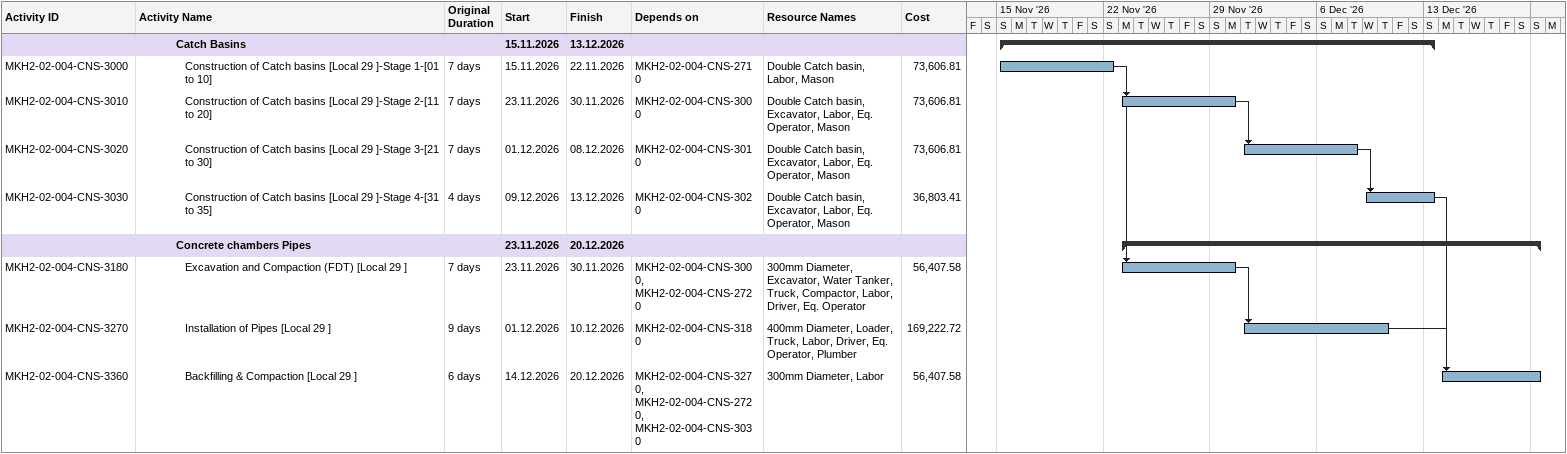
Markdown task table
| ID | Level | Task | Original duration | Start | Finish | Predecessors | Resources | Cost |
|---|---|---|---|---|---|---|---|---|
|  | 5 | **Catch Basins** |  | 2026-11-15 | 2026-12-13 |  |  |  |
| MKH2-02-004-CNS-3000 | 6 | Construction of Catch basins [Local 29 ]-Stage 1-[01 to 10] | 7d | 2026-11-15 | 2026-11-22 | MKH2-02-004-CNS-2710 | Double Catch basin, Labor, Mason | 73606.81 |
| MKH2-02-004-CNS-3010 | 6 | Construction of Catch basins [Local 29 ]-Stage 2-[11 to 20] | 7d | 2026-11-23 | 2026-11-30 | MKH2-02-004-CNS-3000 | Double Catch basin, Excavator, Labor, Eq. Operator, Mason | 73606.81 |
| MKH2-02-004-CNS-3020 | 6 | Construction of Catch basins [Local 29 ]-Stage 3-[21 to 30] | 7d | 2026-12-01 | 2026-12-08 | MKH2-02-004-CNS-3010 | Double Catch basin, Excavator, Labor, Eq. Operator, Mason | 73606.81 |
| MKH2-02-004-CNS-3030 | 6 | Construction of Catch basins [Local 29 ]-Stage 4-[31 to 35] | 4d | 2026-12-09 | 2026-12-13 | MKH2-02-004-CNS-3020 | Double Catch basin, Excavator, Labor, Eq. Operator, Mason | 36803.41 |
|  | 5 | **Concrete chambers Pipes** |  | 2026-11-23 | 2026-12-20 |  |  |  |
| MKH2-02-004-CNS-3180 | 6 | Excavation and Compaction (FDT) [Local 29 ] | 7d | 2026-11-23 | 2026-11-30 | MKH2-02-004-CNS-3000, MKH2-02-004-CNS-2720 | 300mm Diameter, Excavator, Water Tanker, Truck, Compactor, Labor, Driver, Eq. Operator | 56407.58 |
| MKH2-02-004-CNS-3270 | 6 | Installation of Pipes [Local 29 ] | 9d | 2026-12-01 | 2026-12-10 | MKH2-02-004-CNS-3180 | 400mm Diameter, Loader, Truck, Labor, Driver, Eq. Operator, Plumber | 169222.72 |
| MKH2-02-004-CNS-3360 | 6 | Backfilling & Compaction [Local 29 ] | 6d | 2026-12-14 | 2026-12-20 | MKH2-02-004-CNS-3270, MKH2-02-004-CNS-2720, MKH2-02-004-CNS-3030 | 300mm Diameter, Labor | 56407.58 |
